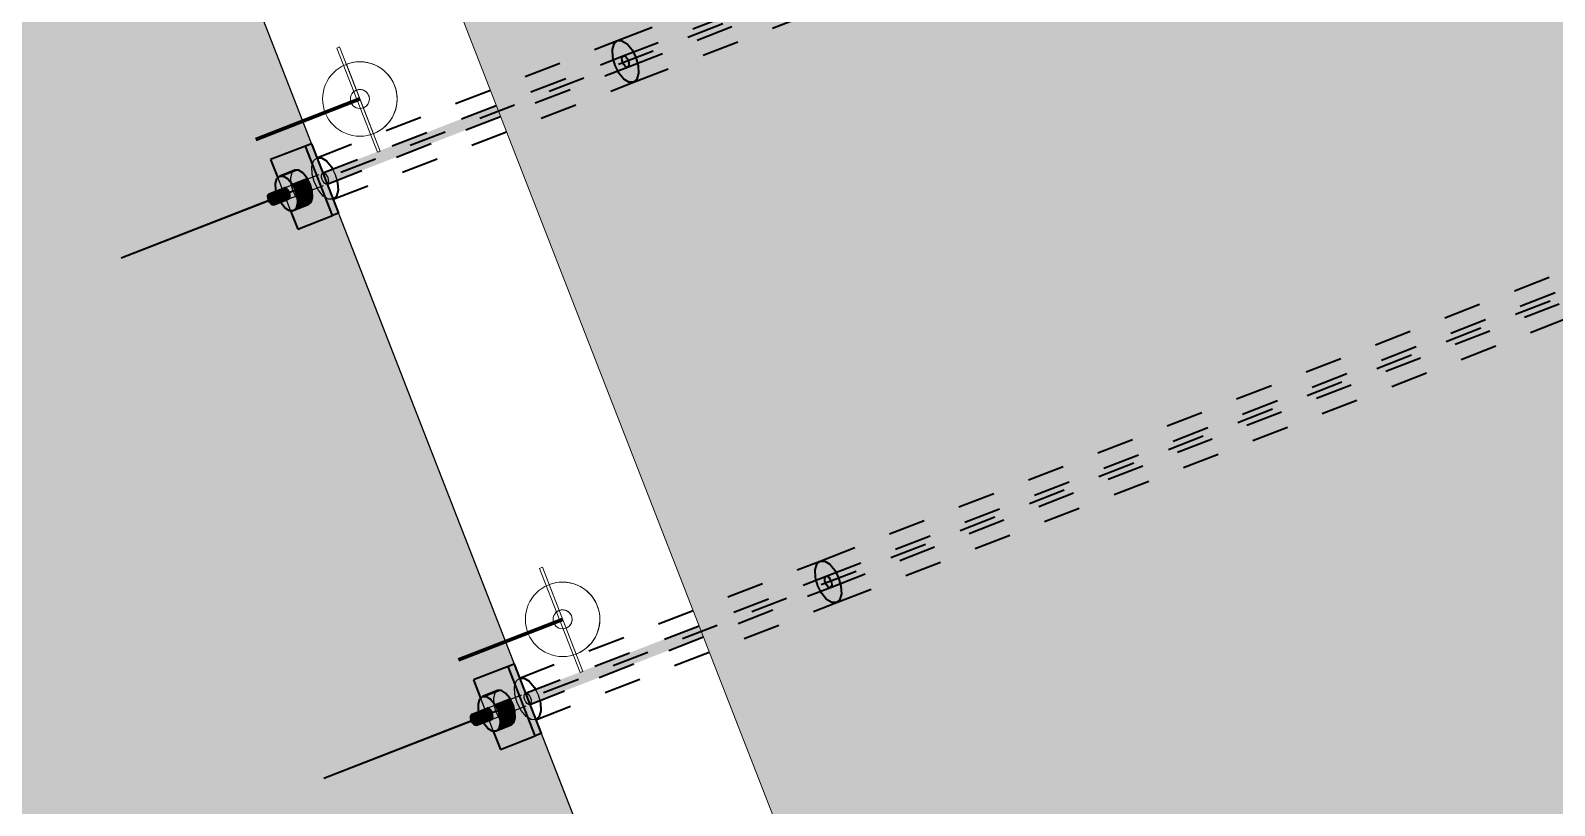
# Model space of a CAD drawing. Header units: metres. Extents: x 2688466 to 2688595, y 1221626 to 1221756.
# Drawn here: x 2688526.528 to 2688530.62, y 1221713.395 to 1221715.477 of the extents above; entities that cross this region are included whole.
import ezdxf

# ---------------------------------------------------------------- set-up
doc = ezdxf.new("R2010")
doc.units = ezdxf.units.M
for name, pattern in [('AUSGEZOGEN', [0]), ('STRICHPUNKT2_S5', [0.24, 0.175, -0.065]), ('VERDECKT2_S2', [0.15, 0.1, -0.05])]:
    doc.linetypes.add(name, pattern=pattern)
doc.layers.add('_3700', color=7, linetype='Continuous')
doc.layers.add('_3705', color=7, linetype='Continuous')
for name, color, linetype, lineweight in [('Beton Ansicht', 7, 'AUSGEZOGEN', 35), ('Schnittbeschriftung', 7, 'AUSGEZOGEN', 50), ('Standard', 7, 'AUSGEZOGEN', 13)]:
    doc.layers.add(name, color=color, linetype=linetype, lineweight=lineweight)

# ---------------------------------------------------------------- blocks, each defined once
blk = doc.blocks.new('Bodenanker CH_28_$F1')
at = {"layer": '_3700', "color": 7, "linetype": 'AUSGEZOGEN', "lineweight": 13, "transparency": 33554687}
for p, q in [((-0.008, 0.15), (-0.008, -0.15)), ((-0.008, 0.15), (-0.008, -0.15)), ((0, 0.15), (-0.008, 0.15)), ((0, 0.15), (0, -0.15)), ((0, -0.1), (0, 0.1)), ((0, 0.1), (0, 0.1)), ((0, 0.1), (0, 0.1)), ((0, 0.0255), (0, 0.0255)), ((0, 0.0255), (0, 0.0255)), ((0, -0.0255), (0, -0.0255)), ((0, -0.0255), (0, -0.0255)), ((0, -0.1), (0, -0.1)), ((0, -0.1), (0, -0.1)), ((0, -0.15), (-0.008, -0.15))]:
    blk.add_line(p, q, dxfattribs=at)
at = {"layer": '_3700', "color": 7, "linetype": 'VERDECKT2_S2', "lineweight": 13, "transparency": 33554687}
for p, q in [((0, 0.0255), (0, 0.0255)), ((0, -0.0255), (0, -0.0255))]:
    blk.add_line(p, q, dxfattribs=at)
at = {"layer": '_3700', "color": 7, "linetype": 'AUSGEZOGEN', "lineweight": 13, "transparency": 33554687}
for radius in [0.1, 0.1, 0.0255]:
    blk.add_circle((0, 0), radius, dxfattribs=at)
blk.add_arc((0, 0), 0.1, 270, 90, dxfattribs=at)
blk.add_arc((0, 0), 0.1, 270, 90, dxfattribs=at)
at = {"layer": '_3700', "color": 7, "linetype": 'VERDECKT2_S2', "lineweight": 13, "transparency": 33554687}
blk.add_arc((0, 0), 0.0255, 270, 90, dxfattribs=at)
at = {"layer": '_3705', "color": 7, "linetype": 'STRICHPUNKT2_S5', "lineweight": 20, "transparency": 33554687}
blk.add_line((-0.008, 0), (0, 0), dxfattribs=at)
at = {"layer": 'Standard', "color": 52, "linetype": 'AUSGEZOGEN', "lineweight": 100, "transparency": 33554687}
blk.add_line((0, 0), (-0.3, 0), dxfattribs=at)

msp = doc.modelspace()

# ---------------------------------------------------------------- hatches: boundary and pattern name
at = {"layer": 'Beton Ansicht', "linetype": 'AUSGEZOGEN', "lineweight": 35, "transparency": 33554687}
for points in [[(2688528.1233, 1221715.4087), (2688528.12, 1221715.4087), (2688527.313, 1221715.0944), (2688527.3135, 1221715.0933)], [(2688528.127, 1221715.4064), (2688528.1233, 1221715.4087), (2688527.3135, 1221715.0933), (2688527.3147, 1221715.09)], [(2688528.1305, 1221715.4022), (2688528.127, 1221715.4064), (2688527.3147, 1221715.09), (2688527.3166, 1221715.0852)], [(2688528.1333, 1221715.3967), (2688528.1305, 1221715.4022), (2688527.3166, 1221715.0852), (2688527.3188, 1221715.0795)], [(2688528.1349, 1221715.3908), (2688528.1333, 1221715.3967), (2688527.3188, 1221715.0795), (2688527.3211, 1221715.0738)], [(2688528.1352, 1221715.3853), (2688528.1349, 1221715.3908), (2688527.3211, 1221715.0738), (2688527.3229, 1221715.069)], [(2688528.134, 1221715.3811), (2688528.1352, 1221715.3853), (2688527.3229, 1221715.069), (2688527.3242, 1221715.0657)], [(2688528.1316, 1221715.3789), (2688528.134, 1221715.3811), (2688527.3242, 1221715.0657), (2688527.3246, 1221715.0646)], [(2688527.1696, 1221715.0386), (2688527.1729, 1221715.0385), (2688527.2132, 1221715.0542), (2688527.21, 1221715.0543)], [(2688527.1729, 1221715.0385), (2688527.1766, 1221715.0362), (2688527.2169, 1221715.052), (2688527.2132, 1221715.0542)], [(2688527.1766, 1221715.0362), (2688527.1801, 1221715.032), (2688527.2204, 1221715.0477), (2688527.2169, 1221715.052)], [(2688527.1801, 1221715.032), (2688527.1829, 1221715.0265), (2688527.2232, 1221715.0423), (2688527.2204, 1221715.0477)], [(2688527.1836, 1221715.011), (2688527.1812, 1221715.0087), (2688527.2216, 1221715.0244), (2688527.224, 1221715.0267)], [(2688527.1829, 1221715.0265), (2688527.1845, 1221715.0206), (2688527.2249, 1221715.0363), (2688527.2232, 1221715.0423)], [(2688527.1848, 1221715.0152), (2688527.1836, 1221715.011), (2688527.224, 1221715.0267), (2688527.2251, 1221715.0309)], [(2688527.1845, 1221715.0206), (2688527.1848, 1221715.0152), (2688527.2251, 1221715.0309), (2688527.2249, 1221715.0363)], [(2688528.6676, 1221714.0109), (2688528.6644, 1221714.011), (2688527.8574, 1221713.6967), (2688527.8578, 1221713.6955)], [(2688528.6713, 1221714.0086), (2688528.6676, 1221714.0109), (2688527.8578, 1221713.6955), (2688527.8591, 1221713.6923)], [(2688528.6748, 1221714.0044), (2688528.6713, 1221714.0086), (2688527.8591, 1221713.6923), (2688527.861, 1221713.6875)], [(2688528.6776, 1221713.9989), (2688528.6748, 1221714.0044), (2688527.861, 1221713.6875), (2688527.8632, 1221713.6818)], [(2688528.6793, 1221713.993), (2688528.6776, 1221713.9989), (2688527.8632, 1221713.6818), (2688527.8654, 1221713.6761)], [(2688528.6795, 1221713.9876), (2688528.6793, 1221713.993), (2688527.8654, 1221713.6761), (2688527.8673, 1221713.6712)], [(2688528.6784, 1221713.9834), (2688528.6795, 1221713.9876), (2688527.8673, 1221713.6712), (2688527.8685, 1221713.668)], [(2688528.676, 1221713.9811), (2688528.6784, 1221713.9834), (2688527.8685, 1221713.668), (2688527.869, 1221713.6668)], [(2688527.7139, 1221713.6408), (2688527.7172, 1221713.6408), (2688527.7576, 1221713.6565), (2688527.7543, 1221713.6565)], [(2688527.7172, 1221713.6408), (2688527.7209, 1221713.6385), (2688527.7613, 1221713.6542), (2688527.7576, 1221713.6565)], [(2688527.7209, 1221713.6385), (2688527.7244, 1221713.6343), (2688527.7648, 1221713.65), (2688527.7613, 1221713.6542)], [(2688527.7244, 1221713.6343), (2688527.7272, 1221713.6288), (2688527.7675, 1221713.6445), (2688527.7648, 1221713.65)], [(2688527.728, 1221713.6132), (2688527.7256, 1221713.611), (2688527.7659, 1221713.6267), (2688527.7683, 1221713.6289)], [(2688527.7272, 1221713.6288), (2688527.7289, 1221713.6229), (2688527.7692, 1221713.6386), (2688527.7675, 1221713.6445)], [(2688527.7291, 1221713.6174), (2688527.728, 1221713.6132), (2688527.7683, 1221713.6289), (2688527.7695, 1221713.6331)], [(2688527.7289, 1221713.6229), (2688527.7291, 1221713.6174), (2688527.7695, 1221713.6331), (2688527.7692, 1221713.6386)]]:
    msp.add_hatch(color=5, dxfattribs=at).paths.add_polyline_path(points)
at = {"layer": 'Beton Ansicht', "linetype": 'AUSGEZOGEN', "lineweight": 13, "transparency": 33554687}
for color, points in [(1, [(2688527.2664, 1221715.1664), (2688527.1732, 1221715.1301), (2688527.1923, 1221715.081), (2688527.1976, 1221715.086), (2688527.238, 1221715.1017), (2688527.2483, 1221715.1016), (2688527.2598, 1221715.0944), (2688527.2707, 1221715.0813), (2688527.2794, 1221715.0641), (2688527.2846, 1221715.0456), (2688527.2854, 1221715.0285), (2688527.2818, 1221715.0155), (2688527.2743, 1221715.0085), (2688527.2339, 1221714.9928), (2688527.2267, 1221714.9928), (2688527.2458, 1221714.9437), (2688527.339, 1221714.98)]), (1, [(2688527.2825, 1221715.1727), (2688527.2664, 1221715.1664), (2688527.339, 1221714.98), (2688527.3551, 1221714.9863)]), (5, [(2688527.2012, 1221715.0131), (2688527.2121, 1221715), (2688527.2236, 1221714.9928), (2688527.2339, 1221714.9928), (2688527.2414, 1221714.9998), (2688527.2451, 1221715.0128), (2688527.2442, 1221715.0299), (2688527.2391, 1221715.0484), (2688527.2303, 1221715.0656), (2688527.2194, 1221715.0787), (2688527.2079, 1221715.0859), (2688527.1976, 1221715.086), (2688527.1901, 1221715.0789), (2688527.1865, 1221715.0659), (2688527.1873, 1221715.0488), (2688527.1881, 1221715.0458), (2688527.21, 1221715.0543), (2688527.2132, 1221715.0542), (2688527.2169, 1221715.052), (2688527.2204, 1221715.0477), (2688527.2232, 1221715.0423), (2688527.2249, 1221715.0363), (2688527.2251, 1221715.0309), (2688527.224, 1221715.0267), (2688527.2216, 1221715.0244), (2688527.1998, 1221715.016)]), (5, [(2688527.1976, 1221715.086), (2688527.2079, 1221715.0859), (2688527.2483, 1221715.1016), (2688527.238, 1221715.1017)]), (5, [(2688527.2079, 1221715.0859), (2688527.2194, 1221715.0787), (2688527.2598, 1221715.0944), (2688527.2483, 1221715.1016)]), (5, [(2688527.2194, 1221715.0787), (2688527.2303, 1221715.0656), (2688527.2707, 1221715.0813), (2688527.2598, 1221715.0944)]), (5, [(2688527.2303, 1221715.0656), (2688527.2391, 1221715.0484), (2688527.2794, 1221715.0641), (2688527.2707, 1221715.0813)]), (5, [(2688527.2391, 1221715.0484), (2688527.2442, 1221715.0299), (2688527.2846, 1221715.0456), (2688527.2794, 1221715.0641)]), (5, [(2688527.2442, 1221715.0299), (2688527.2451, 1221715.0128), (2688527.2854, 1221715.0285), (2688527.2846, 1221715.0456)]), (5, [(2688527.1742, 1221715.011), (2688527.1779, 1221715.0088), (2688527.1812, 1221715.0087), (2688527.1836, 1221715.011), (2688527.1848, 1221715.0152), (2688527.1845, 1221715.0206), (2688527.1829, 1221715.0265), (2688527.1801, 1221715.032), (2688527.1766, 1221715.0362), (2688527.1729, 1221715.0385), (2688527.1696, 1221715.0386), (2688527.1672, 1221715.0363), (2688527.166, 1221715.0321), (2688527.1663, 1221715.0267), (2688527.168, 1221715.0207), (2688527.1707, 1221715.0153)]), (5, [(2688527.2414, 1221714.9998), (2688527.2339, 1221714.9928), (2688527.2743, 1221715.0085), (2688527.2818, 1221715.0155)]), (5, [(2688527.2451, 1221715.0128), (2688527.2414, 1221714.9998), (2688527.2818, 1221715.0155), (2688527.2854, 1221715.0285)]), (1, [(2688527.8269, 1221713.7749), (2688527.8107, 1221713.7687), (2688527.8833, 1221713.5823), (2688527.8995, 1221713.5886)]), (1, [(2688527.8107, 1221713.7687), (2688527.7176, 1221713.7324), (2688527.7367, 1221713.6833), (2688527.7419, 1221713.6882), (2688527.7823, 1221713.7039), (2688527.7926, 1221713.7038), (2688527.8041, 1221713.6967), (2688527.815, 1221713.6835), (2688527.8237, 1221713.6664), (2688527.8289, 1221713.6479), (2688527.8297, 1221713.6308), (2688527.8261, 1221713.6178), (2688527.8186, 1221713.6107), (2688527.7782, 1221713.595), (2688527.771, 1221713.5951), (2688527.7901, 1221713.546), (2688527.8833, 1221713.5823)]), (5, [(2688527.7419, 1221713.6882), (2688527.7522, 1221713.6881), (2688527.7926, 1221713.7038), (2688527.7823, 1221713.7039)]), (5, [(2688527.7522, 1221713.6881), (2688527.7637, 1221713.681), (2688527.8041, 1221713.6967), (2688527.7926, 1221713.7038)]), (5, [(2688527.7637, 1221713.681), (2688527.7747, 1221713.6678), (2688527.815, 1221713.6835), (2688527.8041, 1221713.6967)]), (5, [(2688527.7455, 1221713.6154), (2688527.7565, 1221713.6022), (2688527.7679, 1221713.5951), (2688527.7782, 1221713.595), (2688527.7858, 1221713.602), (2688527.7894, 1221713.6151), (2688527.7886, 1221713.6322), (2688527.7834, 1221713.6507), (2688527.7747, 1221713.6678), (2688527.7637, 1221713.681), (2688527.7522, 1221713.6881), (2688527.7419, 1221713.6882), (2688527.7344, 1221713.6812), (2688527.7308, 1221713.6681), (2688527.7316, 1221713.6511), (2688527.7325, 1221713.648), (2688527.7543, 1221713.6565), (2688527.7576, 1221713.6565), (2688527.7613, 1221713.6542), (2688527.7648, 1221713.65), (2688527.7675, 1221713.6445), (2688527.7692, 1221713.6386), (2688527.7695, 1221713.6331), (2688527.7683, 1221713.6289), (2688527.7659, 1221713.6267), (2688527.7441, 1221713.6182)]), (5, [(2688527.7747, 1221713.6678), (2688527.7834, 1221713.6507), (2688527.8237, 1221713.6664), (2688527.815, 1221713.6835)]), (5, [(2688527.7834, 1221713.6507), (2688527.7886, 1221713.6322), (2688527.8289, 1221713.6479), (2688527.8237, 1221713.6664)]), (5, [(2688527.7186, 1221713.6133), (2688527.7223, 1221713.611), (2688527.7256, 1221713.611), (2688527.728, 1221713.6132), (2688527.7291, 1221713.6174), (2688527.7289, 1221713.6229), (2688527.7272, 1221713.6288), (2688527.7244, 1221713.6343), (2688527.7209, 1221713.6385), (2688527.7172, 1221713.6408), (2688527.7139, 1221713.6408), (2688527.7115, 1221713.6386), (2688527.7104, 1221713.6344), (2688527.7106, 1221713.6289), (2688527.7123, 1221713.623), (2688527.7151, 1221713.6175)]), (5, [(2688527.7858, 1221713.602), (2688527.7782, 1221713.595), (2688527.8186, 1221713.6107), (2688527.8261, 1221713.6178)]), (5, [(2688527.7894, 1221713.6151), (2688527.7858, 1221713.602), (2688527.8261, 1221713.6178), (2688527.8297, 1221713.6308)]), (5, [(2688527.7886, 1221713.6322), (2688527.7894, 1221713.6151), (2688527.8297, 1221713.6308), (2688527.8289, 1221713.6479)])]:
    msp.add_hatch(color=color, dxfattribs=at).paths.add_polyline_path(points)
at = {"layer": 'Standard', "linetype": 'AUSGEZOGEN', "lineweight": 13, "transparency": 33554559}
h = msp.add_hatch(color=7, dxfattribs=at)
h.set_gradient(color1=(199, 199, 199), color2=(199, 199, 199), one_color=1)
h.paths.add_polyline_path([(2688525.0461, 1221717.7465), (2688526.1177, 1221718.1639), (2688526.5836, 1221718.3453), (2688529.8271, 1221710.0167), (2688535.0056, 1221707.7429), (2688534.4908, 1221708.5149), (2688533.2341, 1221709.0671), (2688527.5257, 1221723.7244), (2688523.3509, 1221722.0991)], flags=0)
h = msp.add_hatch(color=7, dxfattribs=at)
h.set_gradient(color1=(199, 199, 199), color2=(199, 199, 199), one_color=1)
h.paths.add_polyline_path([(2688519.1218, 1221713.0633), (2688520.3447, 1221709.9231), (2688528.1442, 1221712.9605), (2688526.9211, 1221716.1008)], flags=0)

# ---------------------------------------------------------------- linework, layer by layer
at = {"layer": 'Beton Ansicht', "linetype": 'VERDECKT2_S2', "lineweight": 35, "transparency": 33554687}
for p, q in [((2688528.1041, 1221715.4497), (2688532.946, 1221717.3354)), ((2688528.12, 1221715.4087), (2688532.9619, 1221717.2944)), ((2688527.1754, 1221715.0236), (2688532.9957, 1221717.2904)), ((2688528.1316, 1221715.3789), (2688532.9735, 1221717.2646)), ((2688528.1476, 1221715.3379), (2688532.9895, 1221717.2236)), ((2688528.6484, 1221714.052), (2688533.4903, 1221715.9377)), ((2688527.7197, 1221713.6259), (2688533.54, 1221715.8926)), ((2688528.6644, 1221714.011), (2688533.5063, 1221715.8967)), ((2688528.676, 1221713.9811), (2688533.5179, 1221715.8668)), ((2688528.6919, 1221713.9401), (2688533.5338, 1221715.8258)), ((2688527.2971, 1221715.1354), (2688528.1041, 1221715.4497)), ((2688528.0907, 1221715.4256), (2688528.095, 1221715.4413)), ((2688528.0917, 1221715.4051), (2688528.0907, 1221715.4256)), ((2688528.095, 1221715.4413), (2688528.1041, 1221715.4497)), ((2688528.1041, 1221715.4497), (2688528.1164, 1221715.4496)), ((2688528.1164, 1221715.4496), (2688528.1302, 1221715.441)), ((2688528.1302, 1221715.441), (2688528.1433, 1221715.4252)), ((2688528.1433, 1221715.4252), (2688528.1538, 1221715.4047)), ((2688527.313, 1221715.0944), (2688528.12, 1221715.4087)), ((2688527.3246, 1221715.0646), (2688528.1316, 1221715.3789)), ((2688528.0935, 1221715.3984), (2688528.0917, 1221715.4051)), ((2688528.0979, 1221715.3829), (2688528.0935, 1221715.3984)), ((2688528.1052, 1221715.3686), (2688528.0979, 1221715.3829)), ((2688528.1164, 1221715.4023), (2688528.1176, 1221715.4065)), ((2688528.1167, 1221715.3968), (2688528.1164, 1221715.4023)), ((2688528.1184, 1221715.3909), (2688528.1167, 1221715.3968)), ((2688528.1176, 1221715.4065), (2688528.12, 1221715.4087)), ((2688528.1212, 1221715.3854), (2688528.1184, 1221715.3909)), ((2688528.12, 1221715.4087), (2688528.1233, 1221715.4087)), ((2688528.1247, 1221715.3812), (2688528.1212, 1221715.3854)), ((2688528.1233, 1221715.4087), (2688528.127, 1221715.4064)), ((2688528.1283, 1221715.3789), (2688528.1247, 1221715.3812)), ((2688528.127, 1221715.4064), (2688528.1305, 1221715.4022)), ((2688528.1316, 1221715.3789), (2688528.1283, 1221715.3789)), ((2688528.1305, 1221715.4022), (2688528.1333, 1221715.3967)), ((2688528.134, 1221715.3811), (2688528.1316, 1221715.3789)), ((2688528.1333, 1221715.3967), (2688528.1349, 1221715.3908)), ((2688528.1352, 1221715.3853), (2688528.134, 1221715.3811)), ((2688528.1349, 1221715.3908), (2688528.1352, 1221715.3853)), ((2688528.1538, 1221715.4047), (2688528.16, 1221715.3825)), ((2688528.16, 1221715.3825), (2688528.161, 1221715.362)), ((2688527.3406, 1221715.0236), (2688528.1476, 1221715.3379)), ((2688528.1083, 1221715.3623), (2688528.1052, 1221715.3686)), ((2688528.1215, 1221715.3466), (2688528.1083, 1221715.3623)), ((2688528.1352, 1221715.338), (2688528.1215, 1221715.3466)), ((2688528.1476, 1221715.3379), (2688528.1352, 1221715.338)), ((2688528.1566, 1221715.3463), (2688528.1476, 1221715.3379)), ((2688528.161, 1221715.362), (2688528.1566, 1221715.3463)), ((2688527.8414, 1221713.7377), (2688528.6484, 1221714.052)), ((2688528.635, 1221714.0279), (2688528.6393, 1221714.0435)), ((2688528.636, 1221714.0074), (2688528.635, 1221714.0279)), ((2688528.6393, 1221714.0435), (2688528.6484, 1221714.052)), ((2688528.6484, 1221714.052), (2688528.6607, 1221714.0519)), ((2688528.6607, 1221714.0519), (2688528.6745, 1221714.0433)), ((2688528.6745, 1221714.0433), (2688528.6877, 1221714.0275)), ((2688528.6877, 1221714.0275), (2688528.6981, 1221714.0069)), ((2688527.8574, 1221713.6967), (2688528.6644, 1221714.011)), ((2688527.869, 1221713.6668), (2688528.676, 1221713.9811)), ((2688528.6379, 1221714.0006), (2688528.636, 1221714.0074)), ((2688528.6422, 1221713.9852), (2688528.6379, 1221714.0006)), ((2688528.6495, 1221713.9708), (2688528.6422, 1221713.9852)), ((2688528.6608, 1221714.0045), (2688528.6619, 1221714.0087)), ((2688528.661, 1221713.9991), (2688528.6608, 1221714.0045)), ((2688528.6627, 1221713.9931), (2688528.661, 1221713.9991)), ((2688528.6619, 1221714.0087), (2688528.6644, 1221714.011)), ((2688528.6655, 1221713.9877), (2688528.6627, 1221713.9931)), ((2688528.6644, 1221714.011), (2688528.6676, 1221714.0109)), ((2688528.669, 1221713.9834), (2688528.6655, 1221713.9877)), ((2688528.6676, 1221714.0109), (2688528.6713, 1221714.0086)), ((2688528.6727, 1221713.9812), (2688528.669, 1221713.9834)), ((2688528.6713, 1221714.0086), (2688528.6748, 1221714.0044)), ((2688528.676, 1221713.9811), (2688528.6727, 1221713.9812)), ((2688528.6748, 1221714.0044), (2688528.6776, 1221713.9989)), ((2688528.6784, 1221713.9834), (2688528.676, 1221713.9811)), ((2688528.6776, 1221713.9989), (2688528.6793, 1221713.993)), ((2688528.6795, 1221713.9876), (2688528.6784, 1221713.9834)), ((2688528.6793, 1221713.993), (2688528.6795, 1221713.9876)), ((2688528.6981, 1221714.0069), (2688528.7043, 1221713.9847)), ((2688528.7043, 1221713.9847), (2688528.7053, 1221713.9642)), ((2688527.8849, 1221713.6258), (2688528.6919, 1221713.9401)), ((2688528.6527, 1221713.9646), (2688528.6495, 1221713.9708)), ((2688528.6658, 1221713.9488), (2688528.6527, 1221713.9646)), ((2688528.6796, 1221713.9402), (2688528.6658, 1221713.9488)), ((2688528.6919, 1221713.9401), (2688528.6796, 1221713.9402)), ((2688528.701, 1221713.9486), (2688528.6919, 1221713.9401)), ((2688528.7053, 1221713.9642), (2688528.701, 1221713.9486))]:
    msp.add_line(p, q, dxfattribs=at)
at = {"layer": 'Beton Ansicht', "linetype": 'AUSGEZOGEN', "lineweight": 35, "transparency": 33554687}
for p, q in [((2688527.2664, 1221715.1664), (2688527.1732, 1221715.1301)), ((2688527.2825, 1221715.1727), (2688527.2664, 1221715.1664)), ((2688527.339, 1221714.98), (2688527.2664, 1221715.1664)), ((2688527.2825, 1221715.1727), (2688527.3551, 1221714.9863)), ((2688527.1732, 1221715.1301), (2688527.1923, 1221715.081)), ((2688527.2971, 1221715.1354), (2688527.3094, 1221715.1353)), ((2688527.3094, 1221715.1353), (2688527.3232, 1221715.1267)), ((2688527.3232, 1221715.1267), (2688527.3363, 1221715.111)), ((2688527.1901, 1221715.0789), (2688527.1976, 1221715.086)), ((2688527.238, 1221715.1017), (2688527.1976, 1221715.086)), ((2688527.1976, 1221715.086), (2688527.2079, 1221715.0859)), ((2688527.2079, 1221715.0859), (2688527.2194, 1221715.0787)), ((2688527.2483, 1221715.1016), (2688527.238, 1221715.1017)), ((2688527.2598, 1221715.0944), (2688527.2483, 1221715.1016)), ((2688527.2707, 1221715.0813), (2688527.2598, 1221715.0944)), ((2688527.3363, 1221715.111), (2688527.3395, 1221715.1047)), ((2688527.1696, 1221715.0386), (2688527.21, 1221715.0543)), ((2688527.1865, 1221715.0659), (2688527.1901, 1221715.0789)), ((2688527.1873, 1221715.0488), (2688527.1865, 1221715.0659)), ((2688527.1881, 1221715.0458), (2688527.1873, 1221715.0488)), ((2688527.2132, 1221715.0542), (2688527.21, 1221715.0543)), ((2688527.2169, 1221715.052), (2688527.2132, 1221715.0542)), ((2688527.2204, 1221715.0477), (2688527.2169, 1221715.052)), ((2688527.2194, 1221715.0787), (2688527.2303, 1221715.0656)), ((2688527.2232, 1221715.0423), (2688527.2204, 1221715.0477)), ((2688527.2303, 1221715.0656), (2688527.2391, 1221715.0484)), ((2688527.2391, 1221715.0484), (2688527.2442, 1221715.0299)), ((2688527.2794, 1221715.0641), (2688527.2707, 1221715.0813)), ((2688527.2846, 1221715.0456), (2688527.2794, 1221715.0641)), ((2688527.2854, 1221715.0285), (2688527.2846, 1221715.0456)), ((2688527.354, 1221715.0477), (2688527.3497, 1221715.032)), ((2688527.3511, 1221715.0749), (2688527.353, 1221715.0682)), ((2688527.353, 1221715.0682), (2688527.354, 1221715.0477)), ((2688526.7719, 1221714.8665), (2688527.1754, 1221715.0236)), ((2688526.7719, 1221714.8665), (2688527.168, 1221715.0207)), ((2688526.7719, 1221714.8665), (2688527.168, 1221715.0207)), ((2688526.7719, 1221714.8665), (2688527.168, 1221715.0207)), ((2688527.166, 1221715.0321), (2688527.1672, 1221715.0363)), ((2688527.1663, 1221715.0267), (2688527.166, 1221715.0321)), ((2688527.168, 1221715.0207), (2688527.1663, 1221715.0267)), ((2688527.1672, 1221715.0363), (2688527.1696, 1221715.0386)), ((2688527.1707, 1221715.0153), (2688527.168, 1221715.0207)), ((2688527.1696, 1221715.0386), (2688527.1729, 1221715.0385)), ((2688527.1742, 1221715.011), (2688527.1707, 1221715.0153)), ((2688527.1729, 1221715.0385), (2688527.1766, 1221715.0362)), ((2688527.1779, 1221715.0088), (2688527.1742, 1221715.011)), ((2688527.1766, 1221715.0362), (2688527.1801, 1221715.032)), ((2688527.1812, 1221715.0087), (2688527.1779, 1221715.0088)), ((2688527.1801, 1221715.032), (2688527.1829, 1221715.0265)), ((2688527.1812, 1221715.0087), (2688527.2216, 1221715.0244)), ((2688527.1836, 1221715.011), (2688527.1812, 1221715.0087)), ((2688527.1829, 1221715.0265), (2688527.1845, 1221715.0206)), ((2688527.1848, 1221715.0152), (2688527.1836, 1221715.011)), ((2688527.1845, 1221715.0206), (2688527.1848, 1221715.0152)), ((2688527.2012, 1221715.0131), (2688527.1998, 1221715.016)), ((2688527.2121, 1221715), (2688527.2012, 1221715.0131)), ((2688527.2216, 1221715.0244), (2688527.224, 1221715.0267)), ((2688527.2249, 1221715.0363), (2688527.2232, 1221715.0423)), ((2688527.224, 1221715.0267), (2688527.2251, 1221715.0309)), ((2688527.2251, 1221715.0309), (2688527.2249, 1221715.0363)), ((2688527.2743, 1221715.0085), (2688527.2339, 1221714.9928)), ((2688527.2451, 1221715.0128), (2688527.2414, 1221714.9998)), ((2688527.2442, 1221715.0299), (2688527.2451, 1221715.0128)), ((2688527.2743, 1221715.0085), (2688527.2818, 1221715.0155)), ((2688527.2818, 1221715.0155), (2688527.2854, 1221715.0285)), ((2688527.3497, 1221715.032), (2688527.3406, 1221715.0236)), ((2688527.2236, 1221714.9928), (2688527.2121, 1221715)), ((2688527.2339, 1221714.9928), (2688527.2236, 1221714.9928)), ((2688527.2267, 1221714.9928), (2688527.2458, 1221714.9437)), ((2688527.2414, 1221714.9998), (2688527.2339, 1221714.9928)), ((2688527.2458, 1221714.9437), (2688527.339, 1221714.98)), ((2688527.3551, 1221714.9863), (2688527.339, 1221714.98)), ((2688527.8269, 1221713.7749), (2688527.8107, 1221713.7687)), ((2688527.8269, 1221713.7749), (2688527.8995, 1221713.5886)), ((2688527.8107, 1221713.7687), (2688527.7176, 1221713.7324)), ((2688527.8833, 1221713.5823), (2688527.8107, 1221713.7687)), ((2688527.8414, 1221713.7377), (2688527.8538, 1221713.7376)), ((2688527.8538, 1221713.7376), (2688527.8675, 1221713.729)), ((2688527.7176, 1221713.7324), (2688527.7367, 1221713.6833)), ((2688527.7823, 1221713.7039), (2688527.7419, 1221713.6882)), ((2688527.7926, 1221713.7038), (2688527.7823, 1221713.7039)), ((2688527.8041, 1221713.6967), (2688527.7926, 1221713.7038)), ((2688527.815, 1221713.6835), (2688527.8041, 1221713.6967)), ((2688527.8675, 1221713.729), (2688527.8807, 1221713.7132)), ((2688527.8807, 1221713.7132), (2688527.8838, 1221713.707)), ((2688527.7139, 1221713.6408), (2688527.7543, 1221713.6565)), ((2688527.7308, 1221713.6681), (2688527.7344, 1221713.6812)), ((2688527.7316, 1221713.6511), (2688527.7308, 1221713.6681)), ((2688527.7344, 1221713.6812), (2688527.7419, 1221713.6882)), ((2688527.7419, 1221713.6882), (2688527.7522, 1221713.6881)), ((2688527.7522, 1221713.6881), (2688527.7637, 1221713.681)), ((2688527.7576, 1221713.6565), (2688527.7543, 1221713.6565)), ((2688527.7613, 1221713.6542), (2688527.7576, 1221713.6565)), ((2688527.7648, 1221713.65), (2688527.7613, 1221713.6542)), ((2688527.7637, 1221713.681), (2688527.7747, 1221713.6678)), ((2688527.7747, 1221713.6678), (2688527.7834, 1221713.6507)), ((2688527.8237, 1221713.6664), (2688527.815, 1221713.6835)), ((2688527.8289, 1221713.6479), (2688527.8237, 1221713.6664)), ((2688527.8955, 1221713.6772), (2688527.8973, 1221713.6704)), ((2688527.8973, 1221713.6704), (2688527.8983, 1221713.6499)), ((2688527.3163, 1221713.4688), (2688527.7197, 1221713.6259)), ((2688527.3163, 1221713.4688), (2688527.7123, 1221713.623)), ((2688527.3163, 1221713.4688), (2688527.7123, 1221713.623)), ((2688527.3163, 1221713.4688), (2688527.7123, 1221713.623)), ((2688527.7104, 1221713.6344), (2688527.7115, 1221713.6386)), ((2688527.7106, 1221713.6289), (2688527.7104, 1221713.6344)), ((2688527.7123, 1221713.623), (2688527.7106, 1221713.6289)), ((2688527.7115, 1221713.6386), (2688527.7139, 1221713.6408)), ((2688527.7151, 1221713.6175), (2688527.7123, 1221713.623)), ((2688527.7139, 1221713.6408), (2688527.7172, 1221713.6408)), ((2688527.7186, 1221713.6133), (2688527.7151, 1221713.6175)), ((2688527.7172, 1221713.6408), (2688527.7209, 1221713.6385)), ((2688527.7223, 1221713.611), (2688527.7186, 1221713.6133)), ((2688527.7209, 1221713.6385), (2688527.7244, 1221713.6343)), ((2688527.7244, 1221713.6343), (2688527.7272, 1221713.6288)), ((2688527.7256, 1221713.611), (2688527.7659, 1221713.6267)), ((2688527.728, 1221713.6132), (2688527.7256, 1221713.611)), ((2688527.7272, 1221713.6288), (2688527.7289, 1221713.6229)), ((2688527.7291, 1221713.6174), (2688527.728, 1221713.6132)), ((2688527.7289, 1221713.6229), (2688527.7291, 1221713.6174)), ((2688527.7325, 1221713.648), (2688527.7316, 1221713.6511)), ((2688527.7455, 1221713.6154), (2688527.7441, 1221713.6182)), ((2688527.7565, 1221713.6022), (2688527.7455, 1221713.6154)), ((2688527.7675, 1221713.6445), (2688527.7648, 1221713.65)), ((2688527.7659, 1221713.6267), (2688527.7683, 1221713.6289)), ((2688527.7692, 1221713.6386), (2688527.7675, 1221713.6445)), ((2688527.7683, 1221713.6289), (2688527.7695, 1221713.6331)), ((2688527.7695, 1221713.6331), (2688527.7692, 1221713.6386)), ((2688527.7834, 1221713.6507), (2688527.7886, 1221713.6322)), ((2688527.7894, 1221713.6151), (2688527.7858, 1221713.602)), ((2688527.7886, 1221713.6322), (2688527.7894, 1221713.6151)), ((2688527.8186, 1221713.6107), (2688527.8261, 1221713.6178)), ((2688527.8261, 1221713.6178), (2688527.8297, 1221713.6308)), ((2688527.8297, 1221713.6308), (2688527.8289, 1221713.6479)), ((2688527.894, 1221713.6343), (2688527.8849, 1221713.6258)), ((2688527.8983, 1221713.6499), (2688527.894, 1221713.6343)), ((2688527.7256, 1221713.611), (2688527.7223, 1221713.611)), ((2688527.7679, 1221713.5951), (2688527.7565, 1221713.6022)), ((2688527.7782, 1221713.595), (2688527.7679, 1221713.5951)), ((2688527.771, 1221713.5951), (2688527.7901, 1221713.546)), ((2688527.8186, 1221713.6107), (2688527.7782, 1221713.595)), ((2688527.7858, 1221713.602), (2688527.7782, 1221713.595)), ((2688527.7901, 1221713.546), (2688527.8833, 1221713.5823)), ((2688527.8995, 1221713.5886), (2688527.8833, 1221713.5823))]:
    msp.add_line(p, q, dxfattribs=at)
at = {"layer": 'Beton Ansicht', "linetype": 'VERDECKT2_S2', "lineweight": 25, "transparency": 33554687}
for p, q in [((2688527.2825, 1221715.1727), (2688527.3551, 1221714.9863)), ((2688527.2837, 1221715.1113), (2688527.288, 1221715.127)), ((2688527.288, 1221715.127), (2688527.2971, 1221715.1354)), ((2688527.21, 1221715.0543), (2688527.313, 1221715.0944)), ((2688527.2304, 1221715.0946), (2688527.2268, 1221715.0816)), ((2688527.238, 1221715.1017), (2688527.2304, 1221715.0946)), ((2688527.2847, 1221715.0908), (2688527.2837, 1221715.1113)), ((2688527.2909, 1221715.0686), (2688527.2847, 1221715.0908)), ((2688527.3095, 1221715.088), (2688527.3106, 1221715.0922)), ((2688527.3097, 1221715.0825), (2688527.3095, 1221715.088)), ((2688527.3106, 1221715.0922), (2688527.313, 1221715.0944)), ((2688527.313, 1221715.0944), (2688527.3163, 1221715.0944)), ((2688527.3163, 1221715.0944), (2688527.32, 1221715.0921)), ((2688527.32, 1221715.0921), (2688527.3235, 1221715.0879)), ((2688527.3235, 1221715.0879), (2688527.3263, 1221715.0824)), ((2688527.3395, 1221715.1047), (2688527.3468, 1221715.0904)), ((2688527.3468, 1221715.0904), (2688527.3511, 1221715.0749)), ((2688527.1925, 1221715.0303), (2688527.1881, 1221715.0458)), ((2688527.1923, 1221715.081), (2688527.2267, 1221714.9928)), ((2688527.2075, 1221715.052), (2688527.2064, 1221715.0478)), ((2688527.2064, 1221715.0478), (2688527.2067, 1221715.0424)), ((2688527.21, 1221715.0543), (2688527.2075, 1221715.052)), ((2688527.2216, 1221715.0244), (2688527.3246, 1221715.0646)), ((2688527.2268, 1221715.0816), (2688527.2276, 1221715.0645)), ((2688527.2276, 1221715.0645), (2688527.2328, 1221715.046)), ((2688527.2328, 1221715.046), (2688527.2415, 1221715.0289)), ((2688527.2467, 1221715.0636), (2688527.2479, 1221715.0677)), ((2688527.2479, 1221715.0677), (2688527.2467, 1221715.0636)), ((2688527.247, 1221715.0581), (2688527.2467, 1221715.0636)), ((2688527.2467, 1221715.0636), (2688527.247, 1221715.0581)), ((2688527.2487, 1221715.0522), (2688527.247, 1221715.0581)), ((2688527.247, 1221715.0581), (2688527.2487, 1221715.0522)), ((2688527.2479, 1221715.0677), (2688527.2503, 1221715.07)), ((2688527.2503, 1221715.07), (2688527.2479, 1221715.0677)), ((2688527.2514, 1221715.0467), (2688527.2487, 1221715.0522)), ((2688527.2487, 1221715.0522), (2688527.2514, 1221715.0467)), ((2688527.2503, 1221715.07), (2688527.2536, 1221715.07)), ((2688527.2536, 1221715.07), (2688527.2503, 1221715.07)), ((2688527.2549, 1221715.0425), (2688527.2514, 1221715.0467)), ((2688527.2514, 1221715.0467), (2688527.2549, 1221715.0425)), ((2688527.2536, 1221715.07), (2688527.2573, 1221715.0677)), ((2688527.2573, 1221715.0677), (2688527.2536, 1221715.07)), ((2688527.2573, 1221715.0677), (2688527.2608, 1221715.0635)), ((2688527.2608, 1221715.0635), (2688527.2573, 1221715.0677)), ((2688527.2608, 1221715.0635), (2688527.2636, 1221715.058)), ((2688527.2636, 1221715.058), (2688527.2608, 1221715.0635)), ((2688527.264, 1221715.074), (2688527.2629, 1221715.0698)), ((2688527.2629, 1221715.0698), (2688527.264, 1221715.074)), ((2688527.2629, 1221715.0698), (2688527.2631, 1221715.0644)), ((2688527.2631, 1221715.0644), (2688527.2629, 1221715.0698)), ((2688527.2631, 1221715.0644), (2688527.2648, 1221715.0585)), ((2688527.2648, 1221715.0585), (2688527.2631, 1221715.0644)), ((2688527.2636, 1221715.058), (2688527.2652, 1221715.052)), ((2688527.2652, 1221715.052), (2688527.2636, 1221715.058)), ((2688527.2664, 1221715.0763), (2688527.264, 1221715.074)), ((2688527.264, 1221715.074), (2688527.2664, 1221715.0763)), ((2688527.2655, 1221715.0466), (2688527.2643, 1221715.0424)), ((2688527.2643, 1221715.0424), (2688527.2655, 1221715.0466)), ((2688527.2648, 1221715.0585), (2688527.2676, 1221715.053)), ((2688527.2676, 1221715.053), (2688527.2648, 1221715.0585)), ((2688527.2652, 1221715.052), (2688527.2655, 1221715.0466)), ((2688527.2655, 1221715.0466), (2688527.2652, 1221715.052)), ((2688527.2697, 1221715.0762), (2688527.2664, 1221715.0763)), ((2688527.2664, 1221715.0763), (2688527.2697, 1221715.0762)), ((2688527.2676, 1221715.053), (2688527.2711, 1221715.0488)), ((2688527.2711, 1221715.0488), (2688527.2676, 1221715.053)), ((2688527.2734, 1221715.074), (2688527.2697, 1221715.0762)), ((2688527.2697, 1221715.0762), (2688527.2734, 1221715.074)), ((2688527.2711, 1221715.0488), (2688527.2748, 1221715.0465)), ((2688527.2748, 1221715.0465), (2688527.2711, 1221715.0488)), ((2688527.2769, 1221715.0697), (2688527.2734, 1221715.074)), ((2688527.2734, 1221715.074), (2688527.2769, 1221715.0697)), ((2688527.2748, 1221715.0465), (2688527.2781, 1221715.0464)), ((2688527.2781, 1221715.0464), (2688527.2748, 1221715.0465)), ((2688527.2797, 1221715.0643), (2688527.2769, 1221715.0697)), ((2688527.2769, 1221715.0697), (2688527.2797, 1221715.0643)), ((2688527.2781, 1221715.0464), (2688527.2805, 1221715.0487)), ((2688527.2805, 1221715.0487), (2688527.2781, 1221715.0464)), ((2688527.2814, 1221715.0583), (2688527.2797, 1221715.0643)), ((2688527.2797, 1221715.0643), (2688527.2814, 1221715.0583)), ((2688527.2805, 1221715.0487), (2688527.2816, 1221715.0529)), ((2688527.2816, 1221715.0529), (2688527.2805, 1221715.0487)), ((2688527.2816, 1221715.0529), (2688527.2814, 1221715.0583)), ((2688527.2814, 1221715.0583), (2688527.2816, 1221715.0529)), ((2688527.3013, 1221715.0481), (2688527.2909, 1221715.0686)), ((2688527.3145, 1221715.0323), (2688527.3013, 1221715.0481)), ((2688527.3114, 1221715.0766), (2688527.3097, 1221715.0825)), ((2688527.3142, 1221715.0711), (2688527.3114, 1221715.0766)), ((2688527.3177, 1221715.0669), (2688527.3142, 1221715.0711)), ((2688527.3214, 1221715.0646), (2688527.3177, 1221715.0669)), ((2688527.3246, 1221715.0646), (2688527.3214, 1221715.0646)), ((2688527.3271, 1221715.0668), (2688527.3246, 1221715.0646)), ((2688527.3263, 1221715.0824), (2688527.3279, 1221715.0765)), ((2688527.3282, 1221715.071), (2688527.3271, 1221715.0668)), ((2688527.3279, 1221715.0765), (2688527.3282, 1221715.071)), ((2688527.1998, 1221715.016), (2688527.1925, 1221715.0303)), ((2688527.2067, 1221715.0424), (2688527.2083, 1221715.0365)), ((2688527.2083, 1221715.0365), (2688527.2111, 1221715.031)), ((2688527.2111, 1221715.031), (2688527.2146, 1221715.0268)), ((2688527.2146, 1221715.0268), (2688527.2183, 1221715.0245)), ((2688527.2183, 1221715.0245), (2688527.2216, 1221715.0244)), ((2688527.2415, 1221715.0289), (2688527.2525, 1221715.0157)), ((2688527.2525, 1221715.0157), (2688527.264, 1221715.0086)), ((2688527.2586, 1221715.0402), (2688527.2549, 1221715.0425)), ((2688527.2549, 1221715.0425), (2688527.2586, 1221715.0402)), ((2688527.2619, 1221715.0402), (2688527.2586, 1221715.0402)), ((2688527.2586, 1221715.0402), (2688527.2619, 1221715.0402)), ((2688527.2643, 1221715.0424), (2688527.2619, 1221715.0402)), ((2688527.2619, 1221715.0402), (2688527.2643, 1221715.0424)), ((2688527.264, 1221715.0086), (2688527.2743, 1221715.0085)), ((2688527.3283, 1221715.0237), (2688527.3145, 1221715.0323)), ((2688527.3406, 1221715.0236), (2688527.3283, 1221715.0237)), ((2688527.8269, 1221713.7749), (2688527.8995, 1221713.5886)), ((2688527.8324, 1221713.7292), (2688527.8414, 1221713.7377)), ((2688527.7543, 1221713.6565), (2688527.8574, 1221713.6967)), ((2688527.7748, 1221713.6969), (2688527.7711, 1221713.6839)), ((2688527.7823, 1221713.7039), (2688527.7748, 1221713.6969)), ((2688527.828, 1221713.7136), (2688527.8324, 1221713.7292)), ((2688527.829, 1221713.6931), (2688527.828, 1221713.7136)), ((2688527.8352, 1221713.6709), (2688527.829, 1221713.6931)), ((2688527.8538, 1221713.6902), (2688527.855, 1221713.6944)), ((2688527.855, 1221713.6944), (2688527.8574, 1221713.6967)), ((2688527.8574, 1221713.6967), (2688527.8607, 1221713.6966)), ((2688527.8607, 1221713.6966), (2688527.8643, 1221713.6944)), ((2688527.8643, 1221713.6944), (2688527.8678, 1221713.6901)), ((2688527.8838, 1221713.707), (2688527.8911, 1221713.6926)), ((2688527.7367, 1221713.6833), (2688527.771, 1221713.5951)), ((2688527.7519, 1221713.6543), (2688527.7507, 1221713.6501)), ((2688527.7543, 1221713.6565), (2688527.7519, 1221713.6543)), ((2688527.7659, 1221713.6267), (2688527.869, 1221713.6668)), ((2688527.7711, 1221713.6839), (2688527.772, 1221713.6668)), ((2688527.772, 1221713.6668), (2688527.7771, 1221713.6483)), ((2688527.7911, 1221713.6658), (2688527.7922, 1221713.67)), ((2688527.7922, 1221713.67), (2688527.7911, 1221713.6658)), ((2688527.7913, 1221713.6603), (2688527.7911, 1221713.6658)), ((2688527.7911, 1221713.6658), (2688527.7913, 1221713.6603)), ((2688527.793, 1221713.6544), (2688527.7913, 1221713.6603)), ((2688527.7913, 1221713.6603), (2688527.793, 1221713.6544)), ((2688527.7922, 1221713.67), (2688527.7946, 1221713.6722)), ((2688527.7946, 1221713.6722), (2688527.7922, 1221713.67)), ((2688527.7958, 1221713.6489), (2688527.793, 1221713.6544)), ((2688527.793, 1221713.6544), (2688527.7958, 1221713.6489)), ((2688527.7946, 1221713.6722), (2688527.7979, 1221713.6722)), ((2688527.7979, 1221713.6722), (2688527.7946, 1221713.6722)), ((2688527.7979, 1221713.6722), (2688527.8016, 1221713.6699)), ((2688527.8016, 1221713.6699), (2688527.7979, 1221713.6722)), ((2688527.8016, 1221713.6699), (2688527.8051, 1221713.6657)), ((2688527.8051, 1221713.6657), (2688527.8016, 1221713.6699)), ((2688527.8051, 1221713.6657), (2688527.8079, 1221713.6602)), ((2688527.8079, 1221713.6602), (2688527.8051, 1221713.6657)), ((2688527.8084, 1221713.6763), (2688527.8072, 1221713.6721)), ((2688527.8072, 1221713.6721), (2688527.8084, 1221713.6763)), ((2688527.8072, 1221713.6721), (2688527.8075, 1221713.6666)), ((2688527.8075, 1221713.6666), (2688527.8072, 1221713.6721)), ((2688527.8075, 1221713.6666), (2688527.8091, 1221713.6607)), ((2688527.8091, 1221713.6607), (2688527.8075, 1221713.6666)), ((2688527.8079, 1221713.6602), (2688527.8096, 1221713.6543)), ((2688527.8096, 1221713.6543), (2688527.8079, 1221713.6602)), ((2688527.8108, 1221713.6785), (2688527.8084, 1221713.6763)), ((2688527.8084, 1221713.6763), (2688527.8108, 1221713.6785)), ((2688527.8091, 1221713.6607), (2688527.8119, 1221713.6552)), ((2688527.8119, 1221713.6552), (2688527.8091, 1221713.6607)), ((2688527.8096, 1221713.6543), (2688527.8098, 1221713.6488)), ((2688527.8098, 1221713.6488), (2688527.8096, 1221713.6543)), ((2688527.8141, 1221713.6785), (2688527.8108, 1221713.6785)), ((2688527.8108, 1221713.6785), (2688527.8141, 1221713.6785)), ((2688527.8119, 1221713.6552), (2688527.8154, 1221713.651)), ((2688527.8154, 1221713.651), (2688527.8119, 1221713.6552)), ((2688527.8177, 1221713.6762), (2688527.8141, 1221713.6785)), ((2688527.8141, 1221713.6785), (2688527.8177, 1221713.6762)), ((2688527.8212, 1221713.672), (2688527.8177, 1221713.6762)), ((2688527.8177, 1221713.6762), (2688527.8212, 1221713.672)), ((2688527.824, 1221713.6665), (2688527.8212, 1221713.672)), ((2688527.8212, 1221713.672), (2688527.824, 1221713.6665)), ((2688527.8257, 1221713.6606), (2688527.824, 1221713.6665)), ((2688527.824, 1221713.6665), (2688527.8257, 1221713.6606)), ((2688527.8248, 1221713.6509), (2688527.826, 1221713.6551)), ((2688527.826, 1221713.6551), (2688527.8248, 1221713.6509)), ((2688527.826, 1221713.6551), (2688527.8257, 1221713.6606)), ((2688527.8257, 1221713.6606), (2688527.826, 1221713.6551)), ((2688527.8457, 1221713.6503), (2688527.8352, 1221713.6709)), ((2688527.8541, 1221713.6848), (2688527.8538, 1221713.6902)), ((2688527.8557, 1221713.6789), (2688527.8541, 1221713.6848)), ((2688527.8585, 1221713.6734), (2688527.8557, 1221713.6789)), ((2688527.862, 1221713.6692), (2688527.8585, 1221713.6734)), ((2688527.8657, 1221713.6669), (2688527.862, 1221713.6692)), ((2688527.869, 1221713.6668), (2688527.8657, 1221713.6669)), ((2688527.8678, 1221713.6901), (2688527.8706, 1221713.6847)), ((2688527.8714, 1221713.6691), (2688527.869, 1221713.6668)), ((2688527.8706, 1221713.6847), (2688527.8723, 1221713.6787)), ((2688527.8726, 1221713.6733), (2688527.8714, 1221713.6691)), ((2688527.8723, 1221713.6787), (2688527.8726, 1221713.6733)), ((2688527.8911, 1221713.6926), (2688527.8955, 1221713.6772)), ((2688527.7368, 1221713.6325), (2688527.7325, 1221713.648)), ((2688527.7441, 1221713.6182), (2688527.7368, 1221713.6325)), ((2688527.7507, 1221713.6501), (2688527.751, 1221713.6446)), ((2688527.751, 1221713.6446), (2688527.7526, 1221713.6387)), ((2688527.7526, 1221713.6387), (2688527.7554, 1221713.6332)), ((2688527.7554, 1221713.6332), (2688527.7589, 1221713.629)), ((2688527.7589, 1221713.629), (2688527.7626, 1221713.6267)), ((2688527.7626, 1221713.6267), (2688527.7659, 1221713.6267)), ((2688527.7771, 1221713.6483), (2688527.7859, 1221713.6311)), ((2688527.7859, 1221713.6311), (2688527.7968, 1221713.618)), ((2688527.7993, 1221713.6447), (2688527.7958, 1221713.6489)), ((2688527.7958, 1221713.6489), (2688527.7993, 1221713.6447)), ((2688527.7968, 1221713.618), (2688527.8083, 1221713.6108)), ((2688527.803, 1221713.6424), (2688527.7993, 1221713.6447)), ((2688527.7993, 1221713.6447), (2688527.803, 1221713.6424)), ((2688527.8062, 1221713.6424), (2688527.803, 1221713.6424)), ((2688527.803, 1221713.6424), (2688527.8062, 1221713.6424)), ((2688527.8087, 1221713.6447), (2688527.8062, 1221713.6424)), ((2688527.8062, 1221713.6424), (2688527.8087, 1221713.6447)), ((2688527.8098, 1221713.6488), (2688527.8087, 1221713.6447)), ((2688527.8087, 1221713.6447), (2688527.8098, 1221713.6488)), ((2688527.8154, 1221713.651), (2688527.8191, 1221713.6487)), ((2688527.8191, 1221713.6487), (2688527.8154, 1221713.651)), ((2688527.8191, 1221713.6487), (2688527.8224, 1221713.6487)), ((2688527.8224, 1221713.6487), (2688527.8191, 1221713.6487)), ((2688527.8224, 1221713.6487), (2688527.8248, 1221713.6509)), ((2688527.8248, 1221713.6509), (2688527.8224, 1221713.6487)), ((2688527.8588, 1221713.6345), (2688527.8457, 1221713.6503)), ((2688527.8726, 1221713.6259), (2688527.8588, 1221713.6345)), ((2688527.8849, 1221713.6258), (2688527.8726, 1221713.6259)), ((2688527.8083, 1221713.6108), (2688527.8186, 1221713.6107))]:
    msp.add_line(p, q, dxfattribs=at)
at = {"layer": 'Schnittbeschriftung', "color": 7, "linetype": 'AUSGEZOGEN', "lineweight": 13, "transparency": 33554687}
for points in [[(2688534.4908, 1221708.5149), (2688535.0056, 1221707.7429), (2688529.8271, 1221710.0167), (2688526.5836, 1221718.3453), (2688526.1177, 1221718.1639), (2688526.1177, 1221718.1639), (2688525.0461, 1221717.7465), (2688523.3509, 1221722.0991), (2688527.5257, 1221723.7244), (2688533.2341, 1221709.0671), (2688534.4908, 1221708.5149)], [(2688529.8271, 1221710.0167), (2688535.0056, 1221707.7429), (2688537.3708, 1221704.1958), (2688536.8938, 1221704.01), (2688534.6707, 1221707.3438), (2688529.4365, 1221709.6421), (2688526.1358, 1221718.1173), (2688526.1177, 1221718.1639), (2688526.5836, 1221718.3453), (2688529.8271, 1221710.0167)]]:
    msp.add_lwpolyline(points, close=True, dxfattribs=at)
at = {"layer": 'Schnittbeschriftung', "color": 7, "linetype": 'AUSGEZOGEN', "lineweight": 25, "transparency": 33554687}
msp.add_lwpolyline([(2688519.1218, 1221713.0633), (2688526.9211, 1221716.1008), (2688528.1442, 1221712.9605), (2688520.3447, 1221709.9231), (2688519.1218, 1221713.0633)], close=True, dxfattribs=at)

# ---------------------------------------------------------------- block references
at = {"layer": 'Beton Ansicht', "transparency": 33554687}
for p, rotation in [((2688527.4127, 1221715.293), 21.27874073795147), ((2688527.957, 1221713.8953), 21.27874073795148)]:
    msp.add_blockref('Bodenanker CH_28_$F1', p, dxfattribs=dict(at, rotation=rotation))

doc.saveas('drawing.dxf')
